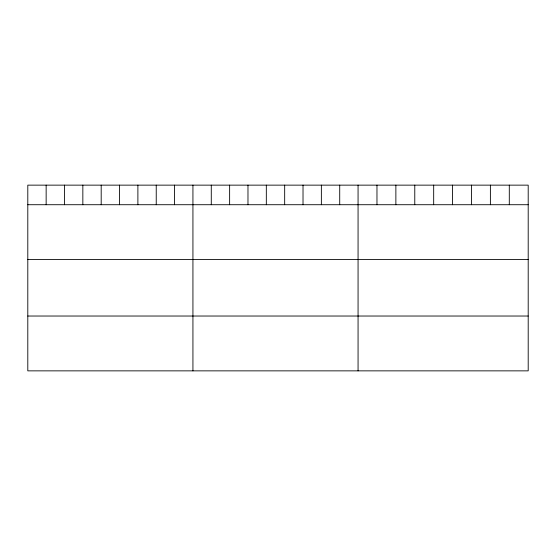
<?xml version="1.0" encoding="UTF-8"?>
<svg xmlns="http://www.w3.org/2000/svg" width="556" height="556" viewBox="0 0 556 556"><rect width="100%" height="100%" fill="white"/><g stroke="black" fill="none" stroke-linecap="round" stroke-linejoin="round"><path stroke-width="0.83" d="M528.2 204.719L528.2 370.859L27.8 370.859L27.8 185.141L528.2 185.141L528.2 204.719L27.8 204.719M27.8 259.548L528.2 259.548M27.8 316.03L528.2 316.03M509.296 185.141L509.296 204.719M490.392 185.141L490.392 204.719M471.488 185.141L471.488 204.719M452.584 185.141L452.584 204.719M433.68 185.141L433.68 204.719M414.776 185.141L414.776 204.719M395.872 185.141L395.872 204.719M376.968 185.141L376.968 204.719M358.064 185.141L358.064 370.859M339.716 185.141L339.716 204.719M321.368 185.141L321.368 204.719M303.02 185.141L303.02 204.719M284.672 185.141L284.672 204.719M266.324 185.141L266.324 204.719M247.976 185.141L247.976 204.719M229.628 185.141L229.628 204.719M211.28 185.141L211.28 204.719M192.932 185.141L192.932 370.859M174.584 185.141L174.584 204.719M156.236 185.141L156.236 204.719M137.888 185.141L137.888 204.719M119.54 185.141L119.54 204.719M101.192 185.141L101.192 204.719M82.844 185.141L82.844 204.719M64.496 185.141L64.496 204.719M46.148 185.141L46.148 204.719"/></g></svg>
